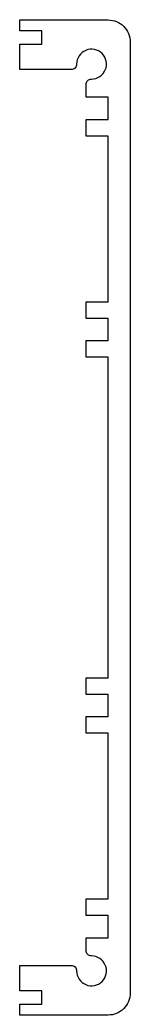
# Model space of a CAD drawing. Extents: x 263.6 to 273.6, y 179 to 269.
import ezdxf

# ---------------------------------------------------------------- set-up
doc = ezdxf.new("R2010")
doc.units = 0
doc.layers.add('ANA', color=220, linetype='CONTINUOUS')

msp = doc.modelspace()

# ---------------------------------------------------------------- linework, layer by layer
at = {"layer": 'ANA'}
msp.add_lwpolyline([(269.637, 240.01), (271.637, 240.01), (271.637, 242.01), (269.637, 242.01), (269.637, 243.51), (271.637, 243.51), (271.637, 258.51), (269.637, 258.51), (269.637, 260.01), (271.637, 260.01), (271.637, 262.01), (269.637, 262.01), (269.637, 263.16, -0.414214), (270.137, 263.66, 2.414214), (268.787, 265.01, -0.414214), (268.287, 264.51), (263.637, 264.51), (263.637, 266.81), (265.637, 266.81), (265.637, 268.01), (263.637, 268.01), (263.637, 269.01), (271.637, 269.01, -0.414214), (273.637, 267.01), (273.637, 181.01, -0.414214), (271.637, 179.01), (263.637, 179.01), (263.637, 180.01), (265.637, 180.01), (265.637, 181.21), (263.637, 181.21), (263.637, 183.51), (268.287, 183.51, -0.414214), (268.787, 183.01, 2.414214), (270.137, 184.36, -0.414214), (269.637, 184.86), (269.637, 186.01), (271.637, 186.01), (271.637, 188.01), (269.637, 188.01), (269.637, 189.51), (271.637, 189.51), (271.637, 204.51), (269.637, 204.51), (269.637, 206.01), (271.637, 206.01), (271.637, 208.01), (269.637, 208.01), (269.637, 209.51), (271.637, 209.51), (271.637, 238.51), (269.637, 238.51)], format="xyb", close=True, dxfattribs=at)

doc.saveas('drawing.dxf')
